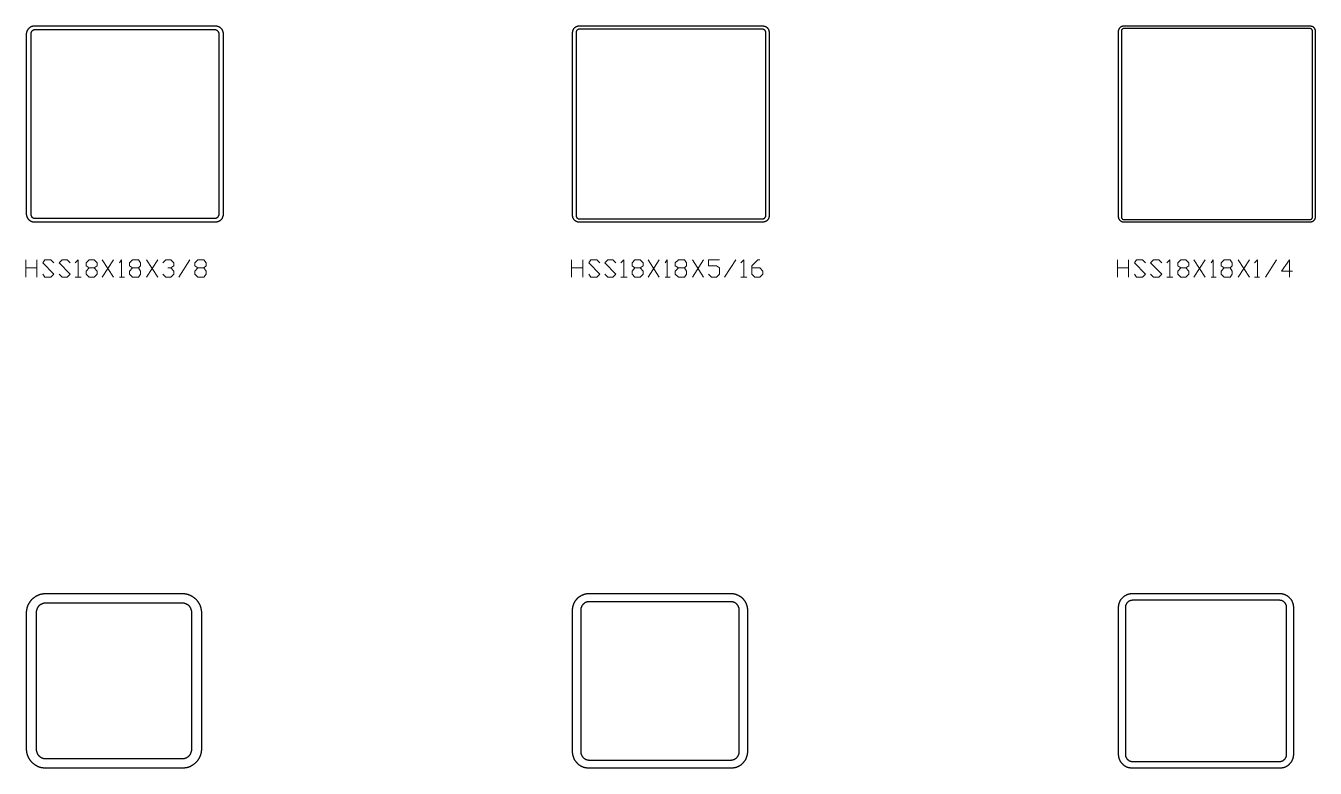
# Model space of a CAD drawing. Header units: inches. Extents: x 0 to 975, y -1305 to 34.
# Drawn here: x 749.9 to 868, y -300 to -232 of the extents above; entities that cross this region are included whole.
import ezdxf

# ---------------------------------------------------------------- set-up
doc = ezdxf.new("R2010")
doc.units = ezdxf.units.IN
doc.header["$MEASUREMENT"] = 0
doc.layers.add('AISC_STEEL', color=7, linetype='Continuous')

msp = doc.modelspace()

# ---------------------------------------------------------------- linework, layer by layer
at = {"color": 3, "lineweight": 0}
for p, q in [((749.92, -255.01), (749.92, -253.45)), ((750.94, -253.45), (750.94, -255.01)), ((756.93, -253.45), (757.94, -255.01)), ((756.93, -255.01), (757.94, -253.45)), ((760.99, -253.45), (762, -255.01)), ((760.99, -255.01), (762, -253.45)), ((763.94, -255.01), (764.95, -253.45)), ((799.9, -255.01), (799.9, -253.45)), ((800.92, -253.45), (800.92, -255.01)), ((806.91, -253.45), (807.93, -255.01)), ((806.91, -255.01), (807.93, -253.45)), ((810.97, -253.45), (811.98, -255.01)), ((810.97, -255.01), (811.98, -253.45)), ((813.92, -255.01), (814.93, -253.45)), ((849.88, -255.01), (849.88, -253.45)), ((850.9, -253.45), (850.9, -255.01)), ((856.89, -253.45), (857.91, -255.01)), ((856.89, -255.01), (857.91, -253.45)), ((860.95, -253.45), (861.97, -255.01)), ((860.95, -255.01), (861.97, -253.45)), ((863.44, -255.01), (864.45, -253.45)), ((749.92, -254.18), (750.94, -254.18)), ((754.44, -255.01), (754.99, -255.01)), ((758.5, -255.01), (758.96, -255.01)), ((799.9, -254.18), (800.92, -254.18)), ((804.42, -255.01), (804.98, -255.01)), ((808.48, -255.01), (808.94, -255.01)), ((815.4, -255.01), (815.95, -255.01)), ((849.88, -254.18), (850.9, -254.18)), ((854.4, -255.01), (854.96, -255.01)), ((858.46, -255.01), (858.92, -255.01)), ((862.43, -255.01), (862.89, -255.01))]:
    msp.add_line(p, q, dxfattribs=at)
for points in [[(751.49, -254.74), (751.67, -255.01), (752.23, -255.01), (752.5, -254.74), (751.49, -253.72), (751.67, -253.45), (752.23, -253.45), (752.5, -253.72)], [(752.97, -254.74), (753.24, -255.01), (753.7, -255.01), (753.98, -254.74), (752.97, -253.72), (753.24, -253.45), (753.7, -253.45), (753.98, -253.72)], [(754.44, -253.72), (754.72, -253.45), (754.72, -255.01)], [(756.19, -254.18), (756.47, -254.46), (756.47, -254.74), (756.19, -255.01), (755.73, -255.01), (755.45, -254.74), (755.45, -254.46), (755.73, -254.18), (756.19, -254.18), (756.47, -254), (756.47, -253.72), (756.19, -253.45), (755.73, -253.45), (755.45, -253.72), (755.45, -254), (755.73, -254.18)], [(758.5, -253.72), (758.68, -253.45), (758.68, -255.01)], [(760.25, -254.18), (760.43, -254.46), (760.43, -254.74), (760.25, -255.01), (759.7, -255.01), (759.42, -254.74), (759.42, -254.46), (759.7, -254.18), (760.25, -254.18), (760.43, -254), (760.43, -253.72), (760.25, -253.45), (759.7, -253.45), (759.42, -253.72), (759.42, -254), (759.7, -254.18)], [(762.46, -253.72), (762.74, -253.45), (763.2, -253.45), (763.48, -253.72), (763.48, -254), (763.2, -254.18), (762.92, -254.18)], [(766.24, -254.18), (766.43, -254.46), (766.43, -254.74), (766.24, -255.01), (765.69, -255.01), (765.41, -254.74), (765.41, -254.46), (765.69, -254.18), (766.24, -254.18), (766.43, -254), (766.43, -253.72), (766.24, -253.45), (765.69, -253.45), (765.41, -253.72), (765.41, -254), (765.69, -254.18)], [(801.47, -254.74), (801.66, -255.01), (802.21, -255.01), (802.49, -254.74), (801.47, -253.72), (801.66, -253.45), (802.21, -253.45), (802.49, -253.72)], [(802.95, -254.74), (803.22, -255.01), (803.68, -255.01), (803.96, -254.74), (802.95, -253.72), (803.22, -253.45), (803.68, -253.45), (803.96, -253.72)], [(804.42, -253.72), (804.7, -253.45), (804.7, -255.01)], [(806.17, -254.18), (806.45, -254.46), (806.45, -254.74), (806.17, -255.01), (805.71, -255.01), (805.44, -254.74), (805.44, -254.46), (805.71, -254.18), (806.17, -254.18), (806.45, -254), (806.45, -253.72), (806.17, -253.45), (805.71, -253.45), (805.44, -253.72), (805.44, -254), (805.71, -254.18)], [(808.48, -253.72), (808.66, -253.45), (808.66, -255.01)], [(810.23, -254.18), (810.42, -254.46), (810.42, -254.74), (810.23, -255.01), (809.68, -255.01), (809.4, -254.74), (809.4, -254.46), (809.68, -254.18), (810.23, -254.18), (810.42, -254), (810.42, -253.72), (810.23, -253.45), (809.68, -253.45), (809.4, -253.72), (809.4, -254), (809.68, -254.18)], [(812.44, -254.74), (812.72, -255.01), (813.18, -255.01), (813.46, -254.74), (813.46, -254.18), (813.18, -254), (812.44, -254), (812.44, -253.45), (813.46, -253.45)], [(815.4, -253.72), (815.67, -253.45), (815.67, -255.01)], [(816.41, -254.18), (817.15, -254.18), (817.42, -254.46), (817.42, -254.74), (817.15, -255.01), (816.69, -255.01), (816.41, -254.74), (816.41, -254), (816.96, -253.45), (817.15, -253.45)], [(851.45, -254.74), (851.64, -255.01), (852.19, -255.01), (852.47, -254.74), (851.45, -253.72), (851.64, -253.45), (852.19, -253.45), (852.47, -253.72)], [(852.93, -254.74), (853.2, -255.01), (853.67, -255.01), (853.94, -254.74), (852.93, -253.72), (853.2, -253.45), (853.67, -253.45), (853.94, -253.72)], [(854.4, -253.72), (854.68, -253.45), (854.68, -255.01)], [(856.16, -254.18), (856.43, -254.46), (856.43, -254.74), (856.16, -255.01), (855.69, -255.01), (855.42, -254.74), (855.42, -254.46), (855.69, -254.18), (856.16, -254.18), (856.43, -254), (856.43, -253.72), (856.16, -253.45), (855.69, -253.45), (855.42, -253.72), (855.42, -254), (855.69, -254.18)], [(858.46, -253.72), (858.65, -253.45), (858.65, -255.01)], [(860.21, -254.18), (860.4, -254.46), (860.4, -254.74), (860.21, -255.01), (859.66, -255.01), (859.38, -254.74), (859.38, -254.46), (859.66, -254.18), (860.21, -254.18), (860.4, -254), (860.4, -253.72), (860.21, -253.45), (859.66, -253.45), (859.38, -253.72), (859.38, -254), (859.66, -254.18)], [(862.43, -253.72), (862.7, -253.45), (862.7, -255.01)], [(865.93, -254.46), (864.92, -254.46), (865.65, -253.45), (865.65, -255.01)], [(763.2, -254.18), (763.48, -254.46), (763.48, -254.74), (763.2, -255.01), (762.74, -255.01), (762.46, -254.74)]]:
    msp.add_lwpolyline(points, dxfattribs=at)
at = {"layer": 'AISC_STEEL'}
for points in [[(767.25, -232), (767.28, -232), (767.31, -232), (767.34, -232.01), (767.37, -232.01), (767.4, -232.01), (767.43, -232.02), (767.45, -232.03), (767.48, -232.04), (767.51, -232.05), (767.54, -232.06), (767.56, -232.07), (767.59, -232.08), (767.62, -232.1), (767.64, -232.11), (767.67, -232.13), (767.69, -232.14), (767.71, -232.16), (767.74, -232.18), (767.76, -232.2), (767.78, -232.22), (767.8, -232.24), (767.82, -232.26), (767.84, -232.29), (767.86, -232.31), (767.87, -232.33), (767.89, -232.36), (767.9, -232.38), (767.92, -232.41), (767.93, -232.44), (767.94, -232.46), (767.95, -232.49), (767.96, -232.52), (767.97, -232.55), (767.98, -232.57), (767.99, -232.6), (767.99, -232.63), (767.99, -232.66), (768, -232.69), (768, -232.72), (768, -232.75), (768, -249.25), (768, -249.28), (768, -249.31), (767.99, -249.34), (767.99, -249.37), (767.99, -249.4), (767.98, -249.43), (767.97, -249.45), (767.96, -249.48), (767.95, -249.51), (767.94, -249.54), (767.93, -249.56), (767.92, -249.59), (767.9, -249.62), (767.89, -249.64), (767.87, -249.67), (767.86, -249.69), (767.84, -249.71), (767.82, -249.74), (767.8, -249.76), (767.78, -249.78), (767.76, -249.8), (767.74, -249.82), (767.71, -249.84), (767.69, -249.86), (767.67, -249.87), (767.64, -249.89), (767.62, -249.9), (767.59, -249.92), (767.56, -249.93), (767.54, -249.94), (767.51, -249.95), (767.48, -249.96), (767.45, -249.97), (767.43, -249.98), (767.4, -249.99), (767.37, -249.99), (767.34, -249.99), (767.31, -250), (767.28, -250), (767.25, -250), (750.75, -250), (750.72, -250), (750.69, -250), (750.66, -249.99), (750.63, -249.99), (750.6, -249.99), (750.57, -249.98), (750.55, -249.97), (750.52, -249.96), (750.49, -249.95), (750.46, -249.94), (750.44, -249.93), (750.41, -249.92), (750.38, -249.9), (750.36, -249.89), (750.33, -249.87), (750.31, -249.86), (750.29, -249.84), (750.26, -249.82), (750.24, -249.8), (750.22, -249.78), (750.2, -249.76), (750.18, -249.74), (750.16, -249.71), (750.14, -249.69), (750.13, -249.67), (750.11, -249.64), (750.1, -249.62), (750.08, -249.59), (750.07, -249.56), (750.06, -249.54), (750.05, -249.51), (750.04, -249.48), (750.03, -249.45), (750.02, -249.43), (750.01, -249.4), (750.01, -249.37), (750.01, -249.34), (750, -249.31), (750, -249.28), (750, -249.25), (750, -232.75), (750, -232.72), (750, -232.69), (750.01, -232.66), (750.01, -232.63), (750.01, -232.6), (750.02, -232.57), (750.03, -232.55), (750.04, -232.52), (750.05, -232.49), (750.06, -232.46), (750.07, -232.44), (750.08, -232.41), (750.1, -232.38), (750.11, -232.36), (750.13, -232.33), (750.14, -232.31), (750.16, -232.29), (750.18, -232.26), (750.2, -232.24), (750.22, -232.22), (750.24, -232.2), (750.26, -232.18), (750.29, -232.16), (750.31, -232.14), (750.33, -232.13), (750.36, -232.11), (750.38, -232.1), (750.41, -232.08), (750.44, -232.07), (750.46, -232.06), (750.49, -232.05), (750.52, -232.04), (750.55, -232.03), (750.57, -232.02), (750.6, -232.01), (750.63, -232.01), (750.66, -232.01), (750.69, -232), (750.72, -232), (750.75, -232)], [(750.75, -232.38), (750.72, -232.38), (750.69, -232.38), (750.66, -232.39), (750.63, -232.39), (750.61, -232.4), (750.58, -232.42), (750.55, -232.43), (750.53, -232.45), (750.51, -232.46), (750.48, -232.48), (750.46, -232.51), (750.45, -232.53), (750.43, -232.55), (750.42, -232.58), (750.4, -232.61), (750.39, -232.63), (750.39, -232.66), (750.38, -232.69), (750.38, -232.72), (750.38, -232.75), (750.38, -249.25), (750.38, -249.28), (750.38, -249.31), (750.39, -249.34), (750.39, -249.37), (750.4, -249.39), (750.42, -249.42), (750.43, -249.45), (750.45, -249.47), (750.46, -249.49), (750.48, -249.52), (750.51, -249.54), (750.53, -249.55), (750.55, -249.57), (750.58, -249.58), (750.61, -249.6), (750.63, -249.61), (750.66, -249.61), (750.69, -249.62), (750.72, -249.62), (750.75, -249.62), (767.25, -249.62), (767.28, -249.62), (767.31, -249.62), (767.34, -249.61), (767.37, -249.61), (767.39, -249.6), (767.42, -249.58), (767.45, -249.57), (767.47, -249.55), (767.49, -249.54), (767.52, -249.52), (767.54, -249.49), (767.55, -249.47), (767.57, -249.45), (767.58, -249.42), (767.6, -249.39), (767.61, -249.37), (767.61, -249.34), (767.62, -249.31), (767.62, -249.28), (767.62, -249.25), (767.62, -232.75), (767.62, -232.72), (767.62, -232.69), (767.61, -232.66), (767.61, -232.63), (767.6, -232.61), (767.58, -232.58), (767.57, -232.55), (767.55, -232.53), (767.54, -232.51), (767.52, -232.48), (767.49, -232.46), (767.47, -232.45), (767.45, -232.43), (767.42, -232.42), (767.39, -232.4), (767.37, -232.39), (767.34, -232.39), (767.31, -232.38), (767.28, -232.38), (767.25, -232.38)], [(817.38, -232), (817.4, -232), (817.43, -232), (817.46, -232.01), (817.49, -232.01), (817.52, -232.02), (817.55, -232.03), (817.58, -232.03), (817.61, -232.04), (817.63, -232.06), (817.66, -232.07), (817.69, -232.08), (817.71, -232.1), (817.74, -232.12), (817.76, -232.13), (817.78, -232.15), (817.81, -232.17), (817.83, -232.19), (817.85, -232.22), (817.87, -232.24), (817.88, -232.26), (817.9, -232.29), (817.92, -232.31), (817.93, -232.34), (817.94, -232.37), (817.96, -232.39), (817.97, -232.42), (817.97, -232.45), (817.98, -232.48), (817.99, -232.51), (817.99, -232.54), (818, -232.57), (818, -232.6), (818, -232.62), (818, -249.38), (818, -249.4), (818, -249.43), (817.99, -249.46), (817.99, -249.49), (817.98, -249.52), (817.97, -249.55), (817.97, -249.58), (817.96, -249.61), (817.94, -249.63), (817.93, -249.66), (817.92, -249.69), (817.9, -249.71), (817.88, -249.74), (817.87, -249.76), (817.85, -249.78), (817.83, -249.81), (817.81, -249.83), (817.78, -249.85), (817.76, -249.87), (817.74, -249.88), (817.71, -249.9), (817.69, -249.92), (817.66, -249.93), (817.63, -249.94), (817.61, -249.96), (817.58, -249.97), (817.55, -249.97), (817.52, -249.98), (817.49, -249.99), (817.46, -249.99), (817.43, -250), (817.4, -250), (817.38, -250), (800.62, -250), (800.6, -250), (800.57, -250), (800.54, -249.99), (800.51, -249.99), (800.48, -249.98), (800.45, -249.97), (800.42, -249.97), (800.39, -249.96), (800.37, -249.94), (800.34, -249.93), (800.31, -249.92), (800.29, -249.9), (800.26, -249.88), (800.24, -249.87), (800.22, -249.85), (800.19, -249.83), (800.17, -249.81), (800.15, -249.78), (800.13, -249.76), (800.12, -249.74), (800.1, -249.71), (800.08, -249.69), (800.07, -249.66), (800.06, -249.63), (800.04, -249.61), (800.03, -249.58), (800.03, -249.55), (800.02, -249.52), (800.01, -249.49), (800.01, -249.46), (800, -249.43), (800, -249.4), (800, -249.38), (800, -232.62), (800, -232.6), (800, -232.57), (800.01, -232.54), (800.01, -232.51), (800.02, -232.48), (800.03, -232.45), (800.03, -232.42), (800.04, -232.39), (800.06, -232.37), (800.07, -232.34), (800.08, -232.31), (800.1, -232.29), (800.12, -232.26), (800.13, -232.24), (800.15, -232.22), (800.17, -232.19), (800.19, -232.17), (800.22, -232.15), (800.24, -232.13), (800.26, -232.12), (800.29, -232.1), (800.31, -232.08), (800.34, -232.07), (800.37, -232.06), (800.39, -232.04), (800.42, -232.03), (800.45, -232.03), (800.48, -232.02), (800.51, -232.01), (800.54, -232.01), (800.57, -232), (800.6, -232), (800.62, -232)], [(800.62, -232.31), (800.6, -232.31), (800.57, -232.32), (800.54, -232.32), (800.51, -232.33), (800.49, -232.35), (800.46, -232.36), (800.44, -232.38), (800.41, -232.39), (800.39, -232.41), (800.38, -232.44), (800.36, -232.46), (800.35, -232.49), (800.33, -232.51), (800.32, -232.54), (800.32, -232.57), (800.31, -232.6), (800.31, -232.62), (800.31, -249.38), (800.31, -249.4), (800.32, -249.43), (800.32, -249.46), (800.33, -249.49), (800.35, -249.51), (800.36, -249.54), (800.38, -249.56), (800.39, -249.59), (800.41, -249.61), (800.44, -249.62), (800.46, -249.64), (800.49, -249.65), (800.51, -249.67), (800.54, -249.68), (800.57, -249.68), (800.6, -249.69), (800.62, -249.69), (817.38, -249.69), (817.4, -249.69), (817.43, -249.68), (817.46, -249.68), (817.49, -249.67), (817.51, -249.65), (817.54, -249.64), (817.56, -249.62), (817.59, -249.61), (817.61, -249.59), (817.62, -249.56), (817.64, -249.54), (817.65, -249.51), (817.67, -249.49), (817.68, -249.46), (817.68, -249.43), (817.69, -249.4), (817.69, -249.38), (817.69, -232.62), (817.69, -232.6), (817.68, -232.57), (817.68, -232.54), (817.67, -232.51), (817.65, -232.49), (817.64, -232.46), (817.62, -232.44), (817.61, -232.41), (817.59, -232.39), (817.56, -232.38), (817.54, -232.36), (817.51, -232.35), (817.49, -232.33), (817.46, -232.32), (817.43, -232.32), (817.4, -232.31), (817.38, -232.31)], [(867.5, -232), (867.53, -232), (867.56, -232), (867.59, -232.01), (867.62, -232.01), (867.64, -232.02), (867.67, -232.03), (867.7, -232.04), (867.72, -232.05), (867.75, -232.07), (867.77, -232.08), (867.8, -232.1), (867.82, -232.12), (867.84, -232.14), (867.86, -232.16), (867.88, -232.18), (867.9, -232.2), (867.92, -232.23), (867.93, -232.25), (867.95, -232.28), (867.96, -232.3), (867.97, -232.33), (867.98, -232.36), (867.99, -232.38), (867.99, -232.41), (868, -232.44), (868, -232.47), (868, -232.5), (868, -249.5), (868, -249.53), (868, -249.56), (867.99, -249.59), (867.99, -249.62), (867.98, -249.64), (867.97, -249.67), (867.96, -249.7), (867.95, -249.72), (867.93, -249.75), (867.92, -249.77), (867.9, -249.8), (867.88, -249.82), (867.86, -249.84), (867.84, -249.86), (867.82, -249.88), (867.8, -249.9), (867.77, -249.92), (867.75, -249.93), (867.72, -249.95), (867.7, -249.96), (867.67, -249.97), (867.64, -249.98), (867.62, -249.99), (867.59, -249.99), (867.56, -250), (867.53, -250), (867.5, -250), (850.5, -250), (850.47, -250), (850.44, -250), (850.41, -249.99), (850.38, -249.99), (850.36, -249.98), (850.33, -249.97), (850.3, -249.96), (850.28, -249.95), (850.25, -249.93), (850.23, -249.92), (850.2, -249.9), (850.18, -249.88), (850.16, -249.86), (850.14, -249.84), (850.12, -249.82), (850.1, -249.8), (850.08, -249.77), (850.07, -249.75), (850.05, -249.72), (850.04, -249.7), (850.03, -249.67), (850.02, -249.64), (850.01, -249.62), (850.01, -249.59), (850, -249.56), (850, -249.53), (850, -249.5), (850, -232.5), (850, -232.47), (850, -232.44), (850.01, -232.41), (850.01, -232.38), (850.02, -232.36), (850.03, -232.33), (850.04, -232.3), (850.05, -232.28), (850.07, -232.25), (850.08, -232.23), (850.1, -232.2), (850.12, -232.18), (850.14, -232.16), (850.16, -232.14), (850.18, -232.12), (850.2, -232.1), (850.23, -232.08), (850.25, -232.07), (850.28, -232.05), (850.3, -232.04), (850.33, -232.03), (850.36, -232.02), (850.38, -232.01), (850.41, -232.01), (850.44, -232), (850.47, -232), (850.5, -232)], [(850.5, -232.25), (850.47, -232.25), (850.44, -232.26), (850.42, -232.26), (850.39, -232.27), (850.37, -232.29), (850.34, -232.3), (850.32, -232.32), (850.3, -232.34), (850.29, -232.37), (850.27, -232.39), (850.26, -232.42), (850.26, -232.44), (850.25, -232.47), (850.25, -232.5), (850.25, -249.5), (850.25, -249.53), (850.26, -249.56), (850.26, -249.58), (850.27, -249.61), (850.29, -249.63), (850.3, -249.66), (850.32, -249.68), (850.34, -249.7), (850.37, -249.71), (850.39, -249.73), (850.42, -249.74), (850.44, -249.74), (850.47, -249.75), (850.5, -249.75), (867.5, -249.75), (867.53, -249.75), (867.56, -249.74), (867.58, -249.74), (867.61, -249.73), (867.63, -249.71), (867.66, -249.7), (867.68, -249.68), (867.7, -249.66), (867.71, -249.63), (867.73, -249.61), (867.74, -249.58), (867.74, -249.56), (867.75, -249.53), (867.75, -249.5), (867.75, -232.5), (867.75, -232.47), (867.74, -232.44), (867.74, -232.42), (867.73, -232.39), (867.71, -232.37), (867.7, -232.34), (867.68, -232.32), (867.66, -232.3), (867.63, -232.29), (867.61, -232.27), (867.58, -232.26), (867.56, -232.26), (867.53, -232.25), (867.5, -232.25)], [(764.25, -284), (764.28, -284), (764.31, -284), (764.34, -284), (764.37, -284), (764.4, -284.01), (764.43, -284.01), (764.46, -284.01), (764.49, -284.02), (764.52, -284.02), (764.55, -284.03), (764.58, -284.03), (764.61, -284.04), (764.64, -284.04), (764.66, -284.05), (764.69, -284.06), (764.72, -284.06), (764.75, -284.07), (764.78, -284.08), (764.81, -284.09), (764.84, -284.1), (764.86, -284.11), (764.89, -284.12), (764.92, -284.13), (764.95, -284.14), (764.97, -284.16), (765, -284.17), (765.03, -284.18), (765.06, -284.2), (765.08, -284.21), (765.11, -284.22), (765.13, -284.24), (765.16, -284.25), (765.18, -284.27), (765.21, -284.29), (765.23, -284.3), (765.26, -284.32), (765.28, -284.34), (765.31, -284.36), (765.33, -284.37), (765.35, -284.39), (765.38, -284.41), (765.4, -284.43), (765.42, -284.45), (765.44, -284.47), (765.47, -284.49), (765.49, -284.51), (765.51, -284.53), (765.53, -284.56), (765.55, -284.58), (765.57, -284.6), (765.59, -284.62), (765.61, -284.65), (765.63, -284.67), (765.64, -284.69), (765.66, -284.72), (765.68, -284.74), (765.7, -284.77), (765.71, -284.79), (765.73, -284.82), (765.75, -284.84), (765.76, -284.87), (765.78, -284.89), (765.79, -284.92), (765.8, -284.94), (765.82, -284.97), (765.83, -285), (765.84, -285.03), (765.86, -285.05), (765.87, -285.08), (765.88, -285.11), (765.89, -285.14), (765.9, -285.16), (765.91, -285.19), (765.92, -285.22), (765.93, -285.25), (765.94, -285.28), (765.94, -285.31), (765.95, -285.34), (765.96, -285.36), (765.96, -285.39), (765.97, -285.42), (765.97, -285.45), (765.98, -285.48), (765.98, -285.51), (765.99, -285.54), (765.99, -285.57), (765.99, -285.6), (766, -285.63), (766, -285.66), (766, -285.69), (766, -285.72), (766, -285.75), (766, -298.25), (766, -298.28), (766, -298.31), (766, -298.34), (766, -298.37), (765.99, -298.4), (765.99, -298.43), (765.99, -298.46), (765.98, -298.49), (765.98, -298.52), (765.97, -298.55), (765.97, -298.58), (765.96, -298.61), (765.96, -298.64), (765.95, -298.66), (765.94, -298.69), (765.94, -298.72), (765.93, -298.75), (765.92, -298.78), (765.91, -298.81), (765.9, -298.84), (765.89, -298.86), (765.88, -298.89), (765.87, -298.92), (765.86, -298.95), (765.84, -298.97), (765.83, -299), (765.82, -299.03), (765.8, -299.06), (765.79, -299.08), (765.78, -299.11), (765.76, -299.13), (765.75, -299.16), (765.73, -299.18), (765.71, -299.21), (765.7, -299.23), (765.68, -299.26), (765.66, -299.28), (765.64, -299.31), (765.63, -299.33), (765.61, -299.35), (765.59, -299.38), (765.57, -299.4), (765.55, -299.42), (765.53, -299.44), (765.51, -299.47), (765.49, -299.49), (765.47, -299.51), (765.44, -299.53), (765.42, -299.55), (765.4, -299.57), (765.38, -299.59), (765.35, -299.61), (765.33, -299.63), (765.31, -299.64), (765.28, -299.66), (765.26, -299.68), (765.23, -299.7), (765.21, -299.71), (765.18, -299.73), (765.16, -299.75), (765.13, -299.76), (765.11, -299.78), (765.08, -299.79), (765.06, -299.8), (765.03, -299.82), (765, -299.83), (764.97, -299.84), (764.95, -299.86), (764.92, -299.87), (764.89, -299.88), (764.86, -299.89), (764.84, -299.9), (764.81, -299.91), (764.78, -299.92), (764.75, -299.93), (764.72, -299.94), (764.69, -299.94), (764.66, -299.95), (764.64, -299.96), (764.61, -299.96), (764.58, -299.97), (764.55, -299.97), (764.52, -299.98), (764.49, -299.98), (764.46, -299.99), (764.43, -299.99), (764.4, -299.99), (764.37, -300), (764.34, -300), (764.31, -300), (764.28, -300), (764.25, -300), (751.75, -300), (751.72, -300), (751.69, -300), (751.66, -300), (751.63, -300), (751.6, -299.99), (751.57, -299.99), (751.54, -299.99), (751.51, -299.98), (751.48, -299.98), (751.45, -299.97), (751.42, -299.97), (751.39, -299.96), (751.36, -299.96), (751.34, -299.95), (751.31, -299.94), (751.28, -299.94), (751.25, -299.93), (751.22, -299.92), (751.19, -299.91), (751.16, -299.9), (751.14, -299.89), (751.11, -299.88), (751.08, -299.87), (751.05, -299.86), (751.03, -299.84), (751, -299.83), (750.97, -299.82), (750.94, -299.8), (750.92, -299.79), (750.89, -299.78), (750.87, -299.76), (750.84, -299.75), (750.82, -299.73), (750.79, -299.71), (750.77, -299.7), (750.74, -299.68), (750.72, -299.66), (750.69, -299.64), (750.67, -299.63), (750.65, -299.61), (750.62, -299.59), (750.6, -299.57), (750.58, -299.55), (750.56, -299.53), (750.53, -299.51), (750.51, -299.49), (750.49, -299.47), (750.47, -299.44), (750.45, -299.42), (750.43, -299.4), (750.41, -299.38), (750.39, -299.35), (750.37, -299.33), (750.36, -299.31), (750.34, -299.28), (750.32, -299.26), (750.3, -299.23), (750.29, -299.21), (750.27, -299.18), (750.25, -299.16), (750.24, -299.13), (750.22, -299.11), (750.21, -299.08), (750.2, -299.06), (750.18, -299.03), (750.17, -299), (750.16, -298.97), (750.14, -298.95), (750.13, -298.92), (750.12, -298.89), (750.11, -298.86), (750.1, -298.84), (750.09, -298.81), (750.08, -298.78), (750.07, -298.75), (750.06, -298.72), (750.06, -298.69), (750.05, -298.66), (750.04, -298.64), (750.04, -298.61), (750.03, -298.58), (750.03, -298.55), (750.02, -298.52), (750.02, -298.49), (750.01, -298.46), (750.01, -298.43), (750.01, -298.4), (750, -298.37), (750, -298.34), (750, -298.31), (750, -298.28), (750, -298.25), (750, -285.75), (750, -285.72), (750, -285.69), (750, -285.66), (750, -285.63), (750.01, -285.6), (750.01, -285.57), (750.01, -285.54), (750.02, -285.51), (750.02, -285.48), (750.03, -285.45), (750.03, -285.42), (750.04, -285.39), (750.04, -285.36), (750.05, -285.34), (750.06, -285.31), (750.06, -285.28), (750.07, -285.25), (750.08, -285.22), (750.09, -285.19), (750.1, -285.16), (750.11, -285.14), (750.12, -285.11), (750.13, -285.08), (750.14, -285.05), (750.16, -285.03), (750.17, -285), (750.18, -284.97), (750.2, -284.94), (750.21, -284.92), (750.22, -284.89), (750.24, -284.87), (750.25, -284.84), (750.27, -284.82), (750.29, -284.79), (750.3, -284.77), (750.32, -284.74), (750.34, -284.72), (750.36, -284.69), (750.37, -284.67), (750.39, -284.65), (750.41, -284.62), (750.43, -284.6), (750.45, -284.58), (750.47, -284.56), (750.49, -284.53), (750.51, -284.51), (750.53, -284.49), (750.56, -284.47), (750.58, -284.45), (750.6, -284.43), (750.62, -284.41), (750.65, -284.39), (750.67, -284.37), (750.69, -284.36), (750.72, -284.34), (750.74, -284.32), (750.77, -284.3), (750.79, -284.29), (750.82, -284.27), (750.84, -284.25), (750.87, -284.24), (750.89, -284.22), (750.92, -284.21), (750.94, -284.2), (750.97, -284.18), (751, -284.17), (751.03, -284.16), (751.05, -284.14), (751.08, -284.13), (751.11, -284.12), (751.14, -284.11), (751.16, -284.1), (751.19, -284.09), (751.22, -284.08), (751.25, -284.07), (751.28, -284.06), (751.31, -284.06), (751.34, -284.05), (751.36, -284.04), (751.39, -284.04), (751.42, -284.03), (751.45, -284.03), (751.48, -284.02), (751.51, -284.02), (751.54, -284.01), (751.57, -284.01), (751.6, -284.01), (751.63, -284), (751.66, -284), (751.69, -284), (751.72, -284), (751.75, -284)], [(814.5, -284), (814.53, -284), (814.56, -284), (814.59, -284), (814.62, -284), (814.65, -284.01), (814.68, -284.01), (814.71, -284.01), (814.74, -284.02), (814.77, -284.02), (814.8, -284.03), (814.83, -284.04), (814.85, -284.04), (814.88, -284.05), (814.91, -284.06), (814.94, -284.07), (814.97, -284.08), (815, -284.08), (815.03, -284.1), (815.05, -284.11), (815.08, -284.12), (815.11, -284.13), (815.14, -284.14), (815.16, -284.15), (815.19, -284.17), (815.22, -284.18), (815.24, -284.2), (815.27, -284.21), (815.29, -284.23), (815.32, -284.24), (815.34, -284.26), (815.37, -284.28), (815.39, -284.29), (815.42, -284.31), (815.44, -284.33), (815.46, -284.35), (815.48, -284.37), (815.51, -284.39), (815.53, -284.41), (815.55, -284.43), (815.57, -284.45), (815.59, -284.47), (815.61, -284.49), (815.63, -284.52), (815.65, -284.54), (815.67, -284.56), (815.69, -284.58), (815.71, -284.61), (815.72, -284.63), (815.74, -284.66), (815.76, -284.68), (815.77, -284.71), (815.79, -284.73), (815.8, -284.76), (815.82, -284.78), (815.83, -284.81), (815.85, -284.84), (815.86, -284.86), (815.87, -284.89), (815.88, -284.92), (815.89, -284.95), (815.9, -284.97), (815.92, -285), (815.92, -285.03), (815.93, -285.06), (815.94, -285.09), (815.95, -285.12), (815.96, -285.15), (815.96, -285.17), (815.97, -285.2), (815.98, -285.23), (815.98, -285.26), (815.99, -285.29), (815.99, -285.32), (815.99, -285.35), (816, -285.38), (816, -285.41), (816, -285.44), (816, -285.47), (816, -285.5), (816, -298.5), (816, -298.53), (816, -298.56), (816, -298.59), (816, -298.62), (815.99, -298.65), (815.99, -298.68), (815.99, -298.71), (815.98, -298.74), (815.98, -298.77), (815.97, -298.8), (815.96, -298.83), (815.96, -298.85), (815.95, -298.88), (815.94, -298.91), (815.93, -298.94), (815.92, -298.97), (815.92, -299), (815.9, -299.03), (815.89, -299.05), (815.88, -299.08), (815.87, -299.11), (815.86, -299.14), (815.85, -299.16), (815.83, -299.19), (815.82, -299.22), (815.8, -299.24), (815.79, -299.27), (815.77, -299.29), (815.76, -299.32), (815.74, -299.34), (815.72, -299.37), (815.71, -299.39), (815.69, -299.42), (815.67, -299.44), (815.65, -299.46), (815.63, -299.48), (815.61, -299.51), (815.59, -299.53), (815.57, -299.55), (815.55, -299.57), (815.53, -299.59), (815.51, -299.61), (815.48, -299.63), (815.46, -299.65), (815.44, -299.67), (815.42, -299.69), (815.39, -299.71), (815.37, -299.72), (815.34, -299.74), (815.32, -299.76), (815.29, -299.77), (815.27, -299.79), (815.24, -299.8), (815.22, -299.82), (815.19, -299.83), (815.16, -299.85), (815.14, -299.86), (815.11, -299.87), (815.08, -299.88), (815.05, -299.89), (815.03, -299.9), (815, -299.92), (814.97, -299.92), (814.94, -299.93), (814.91, -299.94), (814.88, -299.95), (814.85, -299.96), (814.83, -299.96), (814.8, -299.97), (814.77, -299.98), (814.74, -299.98), (814.71, -299.99), (814.68, -299.99), (814.65, -299.99), (814.62, -300), (814.59, -300), (814.56, -300), (814.53, -300), (814.5, -300), (801.5, -300), (801.47, -300), (801.44, -300), (801.41, -300), (801.38, -300), (801.35, -299.99), (801.32, -299.99), (801.29, -299.99), (801.26, -299.98), (801.23, -299.98), (801.2, -299.97), (801.17, -299.96), (801.15, -299.96), (801.12, -299.95), (801.09, -299.94), (801.06, -299.93), (801.03, -299.92), (801, -299.92), (800.97, -299.9), (800.95, -299.89), (800.92, -299.88), (800.89, -299.87), (800.86, -299.86), (800.84, -299.85), (800.81, -299.83), (800.78, -299.82), (800.76, -299.8), (800.73, -299.79), (800.71, -299.77), (800.68, -299.76), (800.66, -299.74), (800.63, -299.72), (800.61, -299.71), (800.58, -299.69), (800.56, -299.67), (800.54, -299.65), (800.52, -299.63), (800.49, -299.61), (800.47, -299.59), (800.45, -299.57), (800.43, -299.55), (800.41, -299.53), (800.39, -299.51), (800.37, -299.48), (800.35, -299.46), (800.33, -299.44), (800.31, -299.42), (800.29, -299.39), (800.28, -299.37), (800.26, -299.34), (800.24, -299.32), (800.23, -299.29), (800.21, -299.27), (800.2, -299.24), (800.18, -299.22), (800.17, -299.19), (800.15, -299.16), (800.14, -299.14), (800.13, -299.11), (800.12, -299.08), (800.11, -299.05), (800.1, -299.03), (800.08, -299), (800.08, -298.97), (800.07, -298.94), (800.06, -298.91), (800.05, -298.88), (800.04, -298.85), (800.04, -298.83), (800.03, -298.8), (800.02, -298.77), (800.02, -298.74), (800.01, -298.71), (800.01, -298.68), (800.01, -298.65), (800, -298.62), (800, -298.59), (800, -298.56), (800, -298.53), (800, -298.5), (800, -285.5), (800, -285.47), (800, -285.44), (800, -285.41), (800, -285.38), (800.01, -285.35), (800.01, -285.32), (800.01, -285.29), (800.02, -285.26), (800.02, -285.23), (800.03, -285.2), (800.04, -285.17), (800.04, -285.15), (800.05, -285.12), (800.06, -285.09), (800.07, -285.06), (800.08, -285.03), (800.08, -285), (800.1, -284.97), (800.11, -284.95), (800.12, -284.92), (800.13, -284.89), (800.14, -284.86), (800.15, -284.84), (800.17, -284.81), (800.18, -284.78), (800.2, -284.76), (800.21, -284.73), (800.23, -284.71), (800.24, -284.68), (800.26, -284.66), (800.28, -284.63), (800.29, -284.61), (800.31, -284.58), (800.33, -284.56), (800.35, -284.54), (800.37, -284.52), (800.39, -284.49), (800.41, -284.47), (800.43, -284.45), (800.45, -284.43), (800.47, -284.41), (800.49, -284.39), (800.52, -284.37), (800.54, -284.35), (800.56, -284.33), (800.58, -284.31), (800.61, -284.29), (800.63, -284.28), (800.66, -284.26), (800.68, -284.24), (800.71, -284.23), (800.73, -284.21), (800.76, -284.2), (800.78, -284.18), (800.81, -284.17), (800.84, -284.15), (800.86, -284.14), (800.89, -284.13), (800.92, -284.12), (800.95, -284.11), (800.97, -284.1), (801, -284.08), (801.03, -284.08), (801.06, -284.07), (801.09, -284.06), (801.12, -284.05), (801.15, -284.04), (801.17, -284.04), (801.2, -284.03), (801.23, -284.02), (801.26, -284.02), (801.29, -284.01), (801.32, -284.01), (801.35, -284.01), (801.38, -284), (801.41, -284), (801.44, -284), (801.47, -284), (801.5, -284)], [(864.75, -284), (864.78, -284), (864.81, -284), (864.84, -284), (864.87, -284.01), (864.9, -284.01), (864.93, -284.01), (864.96, -284.02), (864.99, -284.02), (865.02, -284.03), (865.04, -284.04), (865.07, -284.04), (865.1, -284.05), (865.13, -284.06), (865.16, -284.07), (865.19, -284.08), (865.21, -284.09), (865.24, -284.1), (865.27, -284.11), (865.3, -284.13), (865.32, -284.14), (865.35, -284.15), (865.38, -284.17), (865.4, -284.18), (865.43, -284.2), (865.45, -284.21), (865.48, -284.23), (865.5, -284.25), (865.52, -284.27), (865.55, -284.29), (865.57, -284.31), (865.59, -284.33), (865.61, -284.35), (865.63, -284.37), (865.65, -284.39), (865.67, -284.41), (865.69, -284.43), (865.71, -284.45), (865.73, -284.48), (865.75, -284.5), (865.77, -284.52), (865.79, -284.55), (865.8, -284.57), (865.82, -284.6), (865.83, -284.62), (865.85, -284.65), (865.86, -284.68), (865.87, -284.7), (865.89, -284.73), (865.9, -284.76), (865.91, -284.79), (865.92, -284.81), (865.93, -284.84), (865.94, -284.87), (865.95, -284.9), (865.96, -284.93), (865.96, -284.96), (865.97, -284.98), (865.98, -285.01), (865.98, -285.04), (865.99, -285.07), (865.99, -285.1), (865.99, -285.13), (866, -285.16), (866, -285.19), (866, -285.22), (866, -285.25), (866, -298.75), (866, -298.78), (866, -298.81), (866, -298.84), (865.99, -298.87), (865.99, -298.9), (865.99, -298.93), (865.98, -298.96), (865.98, -298.99), (865.97, -299.02), (865.96, -299.04), (865.96, -299.07), (865.95, -299.1), (865.94, -299.13), (865.93, -299.16), (865.92, -299.19), (865.91, -299.21), (865.9, -299.24), (865.89, -299.27), (865.87, -299.3), (865.86, -299.32), (865.85, -299.35), (865.83, -299.38), (865.82, -299.4), (865.8, -299.43), (865.79, -299.45), (865.77, -299.48), (865.75, -299.5), (865.73, -299.52), (865.71, -299.55), (865.69, -299.57), (865.67, -299.59), (865.65, -299.61), (865.63, -299.63), (865.61, -299.65), (865.59, -299.67), (865.57, -299.69), (865.55, -299.71), (865.52, -299.73), (865.5, -299.75), (865.48, -299.77), (865.45, -299.79), (865.43, -299.8), (865.4, -299.82), (865.38, -299.83), (865.35, -299.85), (865.32, -299.86), (865.3, -299.87), (865.27, -299.89), (865.24, -299.9), (865.21, -299.91), (865.19, -299.92), (865.16, -299.93), (865.13, -299.94), (865.1, -299.95), (865.07, -299.96), (865.04, -299.96), (865.02, -299.97), (864.99, -299.98), (864.96, -299.98), (864.93, -299.99), (864.9, -299.99), (864.87, -299.99), (864.84, -300), (864.81, -300), (864.78, -300), (864.75, -300), (851.25, -300), (851.22, -300), (851.19, -300), (851.16, -300), (851.13, -299.99), (851.1, -299.99), (851.07, -299.99), (851.04, -299.98), (851.01, -299.98), (850.98, -299.97), (850.96, -299.96), (850.93, -299.96), (850.9, -299.95), (850.87, -299.94), (850.84, -299.93), (850.81, -299.92), (850.79, -299.91), (850.76, -299.9), (850.73, -299.89), (850.7, -299.87), (850.68, -299.86), (850.65, -299.85), (850.62, -299.83), (850.6, -299.82), (850.57, -299.8), (850.55, -299.79), (850.52, -299.77), (850.5, -299.75), (850.48, -299.73), (850.45, -299.71), (850.43, -299.69), (850.41, -299.67), (850.39, -299.65), (850.37, -299.63), (850.35, -299.61), (850.33, -299.59), (850.31, -299.57), (850.29, -299.55), (850.27, -299.52), (850.25, -299.5), (850.23, -299.48), (850.21, -299.45), (850.2, -299.43), (850.18, -299.4), (850.17, -299.38), (850.15, -299.35), (850.14, -299.32), (850.13, -299.3), (850.11, -299.27), (850.1, -299.24), (850.09, -299.21), (850.08, -299.19), (850.07, -299.16), (850.06, -299.13), (850.05, -299.1), (850.04, -299.07), (850.04, -299.04), (850.03, -299.02), (850.02, -298.99), (850.02, -298.96), (850.01, -298.93), (850.01, -298.9), (850.01, -298.87), (850, -298.84), (850, -298.81), (850, -298.78), (850, -298.75), (850, -285.25), (850, -285.22), (850, -285.19), (850, -285.16), (850.01, -285.13), (850.01, -285.1), (850.01, -285.07), (850.02, -285.04), (850.02, -285.01), (850.03, -284.98), (850.04, -284.96), (850.04, -284.93), (850.05, -284.9), (850.06, -284.87), (850.07, -284.84), (850.08, -284.81), (850.09, -284.79), (850.1, -284.76), (850.11, -284.73), (850.13, -284.7), (850.14, -284.68), (850.15, -284.65), (850.17, -284.62), (850.18, -284.6), (850.2, -284.57), (850.21, -284.55), (850.23, -284.52), (850.25, -284.5), (850.27, -284.48), (850.29, -284.45), (850.31, -284.43), (850.33, -284.41), (850.35, -284.39), (850.37, -284.37), (850.39, -284.35), (850.41, -284.33), (850.43, -284.31), (850.45, -284.29), (850.48, -284.27), (850.5, -284.25), (850.52, -284.23), (850.55, -284.21), (850.57, -284.2), (850.6, -284.18), (850.62, -284.17), (850.65, -284.15), (850.68, -284.14), (850.7, -284.13), (850.73, -284.11), (850.76, -284.1), (850.79, -284.09), (850.81, -284.08), (850.84, -284.07), (850.87, -284.06), (850.9, -284.05), (850.93, -284.04), (850.96, -284.04), (850.98, -284.03), (851.01, -284.02), (851.04, -284.02), (851.07, -284.01), (851.1, -284.01), (851.13, -284.01), (851.16, -284), (851.19, -284), (851.22, -284), (851.25, -284)], [(751.75, -284.88), (751.72, -284.88), (751.69, -284.88), (751.66, -284.88), (751.63, -284.88), (751.6, -284.89), (751.57, -284.89), (751.54, -284.9), (751.51, -284.91), (751.49, -284.92), (751.46, -284.93), (751.43, -284.94), (751.4, -284.95), (751.37, -284.96), (751.35, -284.97), (751.32, -284.99), (751.3, -285), (751.27, -285.02), (751.25, -285.04), (751.22, -285.05), (751.2, -285.07), (751.17, -285.09), (751.15, -285.11), (751.13, -285.13), (751.11, -285.15), (751.09, -285.17), (751.07, -285.2), (751.05, -285.22), (751.04, -285.25), (751.02, -285.27), (751, -285.3), (750.99, -285.32), (750.97, -285.35), (750.96, -285.37), (750.95, -285.4), (750.94, -285.43), (750.93, -285.46), (750.92, -285.49), (750.91, -285.51), (750.9, -285.54), (750.89, -285.57), (750.89, -285.6), (750.88, -285.63), (750.88, -285.66), (750.88, -285.69), (750.88, -285.72), (750.88, -285.75), (750.88, -298.25), (750.88, -298.28), (750.88, -298.31), (750.88, -298.34), (750.88, -298.37), (750.89, -298.4), (750.89, -298.43), (750.9, -298.46), (750.91, -298.49), (750.92, -298.51), (750.93, -298.54), (750.94, -298.57), (750.95, -298.6), (750.96, -298.63), (750.97, -298.65), (750.99, -298.68), (751, -298.7), (751.02, -298.73), (751.04, -298.75), (751.05, -298.78), (751.07, -298.8), (751.09, -298.83), (751.11, -298.85), (751.13, -298.87), (751.15, -298.89), (751.17, -298.91), (751.2, -298.93), (751.22, -298.95), (751.25, -298.96), (751.27, -298.98), (751.3, -299), (751.32, -299.01), (751.35, -299.03), (751.37, -299.04), (751.4, -299.05), (751.43, -299.06), (751.46, -299.07), (751.49, -299.08), (751.51, -299.09), (751.54, -299.1), (751.57, -299.11), (751.6, -299.11), (751.63, -299.12), (751.66, -299.12), (751.69, -299.12), (751.72, -299.12), (751.75, -299.12), (764.25, -299.12), (764.28, -299.12), (764.31, -299.12), (764.34, -299.12), (764.37, -299.12), (764.4, -299.11), (764.43, -299.11), (764.46, -299.1), (764.49, -299.09), (764.51, -299.08), (764.54, -299.07), (764.57, -299.06), (764.6, -299.05), (764.63, -299.04), (764.65, -299.03), (764.68, -299.01), (764.7, -299), (764.73, -298.98), (764.75, -298.96), (764.78, -298.95), (764.8, -298.93), (764.83, -298.91), (764.85, -298.89), (764.87, -298.87), (764.89, -298.85), (764.91, -298.83), (764.93, -298.8), (764.95, -298.78), (764.96, -298.75), (764.98, -298.73), (765, -298.7), (765.01, -298.68), (765.03, -298.65), (765.04, -298.63), (765.05, -298.6), (765.06, -298.57), (765.07, -298.54), (765.08, -298.51), (765.09, -298.49), (765.1, -298.46), (765.11, -298.43), (765.11, -298.4), (765.12, -298.37), (765.12, -298.34), (765.12, -298.31), (765.12, -298.28), (765.12, -298.25), (765.12, -285.75), (765.12, -285.72), (765.12, -285.69), (765.12, -285.66), (765.12, -285.63), (765.11, -285.6), (765.11, -285.57), (765.1, -285.54), (765.09, -285.51), (765.08, -285.49), (765.07, -285.46), (765.06, -285.43), (765.05, -285.4), (765.04, -285.37), (765.03, -285.35), (765.01, -285.32), (765, -285.3), (764.98, -285.27), (764.96, -285.25), (764.95, -285.22), (764.93, -285.2), (764.91, -285.17), (764.89, -285.15), (764.87, -285.13), (764.85, -285.11), (764.83, -285.09), (764.8, -285.07), (764.78, -285.05), (764.75, -285.04), (764.73, -285.02), (764.7, -285), (764.68, -284.99), (764.65, -284.97), (764.63, -284.96), (764.6, -284.95), (764.57, -284.94), (764.54, -284.93), (764.51, -284.92), (764.49, -284.91), (764.46, -284.9), (764.43, -284.89), (764.4, -284.89), (764.37, -284.88), (764.34, -284.88), (764.31, -284.88), (764.28, -284.88), (764.25, -284.88)], [(801.5, -284.75), (801.47, -284.75), (801.44, -284.75), (801.41, -284.76), (801.38, -284.76), (801.35, -284.76), (801.32, -284.77), (801.3, -284.78), (801.27, -284.79), (801.24, -284.8), (801.21, -284.81), (801.19, -284.82), (801.16, -284.83), (801.13, -284.85), (801.11, -284.86), (801.08, -284.88), (801.06, -284.89), (801.04, -284.91), (801.01, -284.93), (800.99, -284.95), (800.97, -284.97), (800.95, -284.99), (800.93, -285.01), (800.91, -285.04), (800.89, -285.06), (800.88, -285.08), (800.86, -285.11), (800.85, -285.13), (800.83, -285.16), (800.82, -285.19), (800.81, -285.21), (800.8, -285.24), (800.79, -285.27), (800.78, -285.3), (800.77, -285.32), (800.76, -285.35), (800.76, -285.38), (800.76, -285.41), (800.75, -285.44), (800.75, -285.47), (800.75, -285.5), (800.75, -298.5), (800.75, -298.53), (800.75, -298.56), (800.76, -298.59), (800.76, -298.62), (800.76, -298.65), (800.77, -298.68), (800.78, -298.7), (800.79, -298.73), (800.8, -298.76), (800.81, -298.79), (800.82, -298.81), (800.83, -298.84), (800.85, -298.87), (800.86, -298.89), (800.88, -298.92), (800.89, -298.94), (800.91, -298.96), (800.93, -298.99), (800.95, -299.01), (800.97, -299.03), (800.99, -299.05), (801.01, -299.07), (801.04, -299.09), (801.06, -299.11), (801.08, -299.12), (801.11, -299.14), (801.13, -299.15), (801.16, -299.17), (801.19, -299.18), (801.21, -299.19), (801.24, -299.2), (801.27, -299.21), (801.3, -299.22), (801.32, -299.23), (801.35, -299.24), (801.38, -299.24), (801.41, -299.24), (801.44, -299.25), (801.47, -299.25), (801.5, -299.25), (814.5, -299.25), (814.53, -299.25), (814.56, -299.25), (814.59, -299.24), (814.62, -299.24), (814.65, -299.24), (814.68, -299.23), (814.7, -299.22), (814.73, -299.21), (814.76, -299.2), (814.79, -299.19), (814.81, -299.18), (814.84, -299.17), (814.87, -299.15), (814.89, -299.14), (814.92, -299.12), (814.94, -299.11), (814.96, -299.09), (814.99, -299.07), (815.01, -299.05), (815.03, -299.03), (815.05, -299.01), (815.07, -298.99), (815.09, -298.96), (815.11, -298.94), (815.12, -298.92), (815.14, -298.89), (815.15, -298.87), (815.17, -298.84), (815.18, -298.81), (815.19, -298.79), (815.2, -298.76), (815.21, -298.73), (815.22, -298.7), (815.23, -298.68), (815.24, -298.65), (815.24, -298.62), (815.24, -298.59), (815.25, -298.56), (815.25, -298.53), (815.25, -298.5), (815.25, -285.5), (815.25, -285.47), (815.25, -285.44), (815.24, -285.41), (815.24, -285.38), (815.24, -285.35), (815.23, -285.32), (815.22, -285.3), (815.21, -285.27), (815.2, -285.24), (815.19, -285.21), (815.18, -285.19), (815.17, -285.16), (815.15, -285.13), (815.14, -285.11), (815.12, -285.08), (815.11, -285.06), (815.09, -285.04), (815.07, -285.01), (815.05, -284.99), (815.03, -284.97), (815.01, -284.95), (814.99, -284.93), (814.96, -284.91), (814.94, -284.89), (814.92, -284.88), (814.89, -284.86), (814.87, -284.85), (814.84, -284.83), (814.81, -284.82), (814.79, -284.81), (814.76, -284.8), (814.73, -284.79), (814.7, -284.78), (814.68, -284.77), (814.65, -284.76), (814.62, -284.76), (814.59, -284.76), (814.56, -284.75), (814.53, -284.75), (814.5, -284.75)], [(851.25, -284.62), (851.22, -284.63), (851.19, -284.63), (851.16, -284.63), (851.13, -284.64), (851.1, -284.64), (851.07, -284.65), (851.05, -284.66), (851.02, -284.67), (850.99, -284.68), (850.96, -284.69), (850.94, -284.71), (850.91, -284.72), (850.89, -284.74), (850.86, -284.76), (850.84, -284.78), (850.82, -284.8), (850.8, -284.82), (850.78, -284.84), (850.76, -284.86), (850.74, -284.89), (850.72, -284.91), (850.71, -284.94), (850.69, -284.96), (850.68, -284.99), (850.67, -285.02), (850.66, -285.05), (850.65, -285.07), (850.64, -285.1), (850.64, -285.13), (850.63, -285.16), (850.63, -285.19), (850.63, -285.22), (850.62, -285.25), (850.62, -298.75), (850.63, -298.78), (850.63, -298.81), (850.63, -298.84), (850.64, -298.87), (850.64, -298.9), (850.65, -298.93), (850.66, -298.95), (850.67, -298.98), (850.68, -299.01), (850.69, -299.04), (850.71, -299.06), (850.72, -299.09), (850.74, -299.11), (850.76, -299.14), (850.78, -299.16), (850.8, -299.18), (850.82, -299.2), (850.84, -299.22), (850.86, -299.24), (850.89, -299.26), (850.91, -299.28), (850.94, -299.29), (850.96, -299.31), (850.99, -299.32), (851.02, -299.33), (851.05, -299.34), (851.07, -299.35), (851.1, -299.36), (851.13, -299.36), (851.16, -299.37), (851.19, -299.37), (851.22, -299.37), (851.25, -299.38), (864.75, -299.38), (864.78, -299.37), (864.81, -299.37), (864.84, -299.37), (864.87, -299.36), (864.9, -299.36), (864.93, -299.35), (864.95, -299.34), (864.98, -299.33), (865.01, -299.32), (865.04, -299.31), (865.06, -299.29), (865.09, -299.28), (865.11, -299.26), (865.14, -299.24), (865.16, -299.22), (865.18, -299.2), (865.2, -299.18), (865.22, -299.16), (865.24, -299.14), (865.26, -299.11), (865.28, -299.09), (865.29, -299.06), (865.31, -299.04), (865.32, -299.01), (865.33, -298.98), (865.34, -298.95), (865.35, -298.93), (865.36, -298.9), (865.36, -298.87), (865.37, -298.84), (865.37, -298.81), (865.37, -298.78), (865.38, -298.75), (865.38, -285.25), (865.37, -285.22), (865.37, -285.19), (865.37, -285.16), (865.36, -285.13), (865.36, -285.1), (865.35, -285.07), (865.34, -285.05), (865.33, -285.02), (865.32, -284.99), (865.31, -284.96), (865.29, -284.94), (865.28, -284.91), (865.26, -284.89), (865.24, -284.86), (865.22, -284.84), (865.2, -284.82), (865.18, -284.8), (865.16, -284.78), (865.14, -284.76), (865.11, -284.74), (865.09, -284.72), (865.06, -284.71), (865.04, -284.69), (865.01, -284.68), (864.98, -284.67), (864.95, -284.66), (864.93, -284.65), (864.9, -284.64), (864.87, -284.64), (864.84, -284.63), (864.81, -284.63), (864.78, -284.63), (864.75, -284.62)]]:
    msp.add_lwpolyline(points, close=True, dxfattribs=at)

doc.saveas('drawing.dxf')
